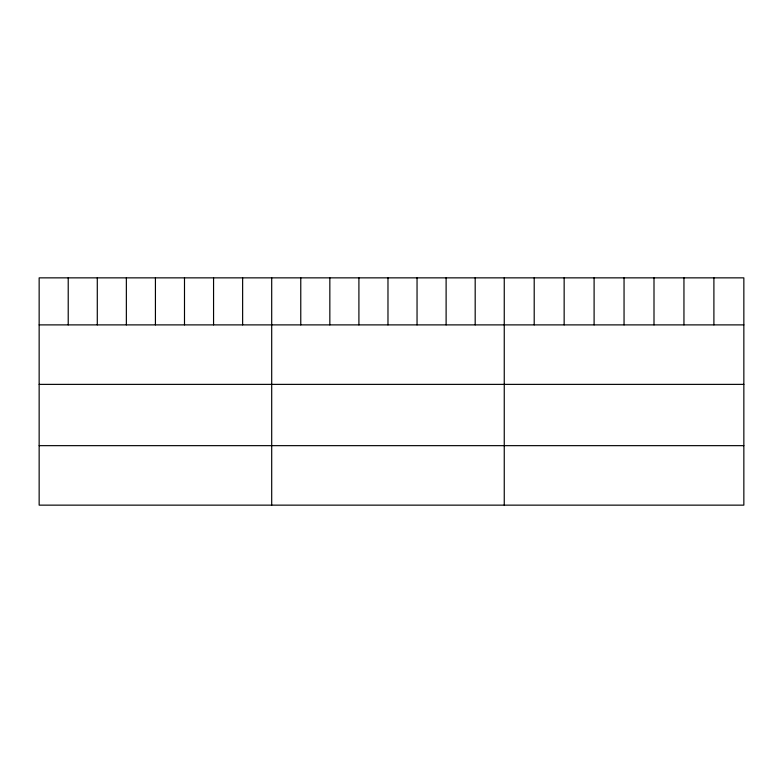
<?xml version="1.0" encoding="UTF-8"?>
<svg xmlns="http://www.w3.org/2000/svg" width="783" height="783" viewBox="0 0 783 783"><rect width="100%" height="100%" fill="white"/><g stroke="black" fill="none" stroke-linecap="round" stroke-linejoin="round"><path stroke-width="1.17" d="M743.85 324.886L743.85 505.143L39.15 505.143L39.15 277.857L743.85 277.857L743.85 324.886L39.15 324.886M39.15 384.375L743.85 384.375M39.15 445.654L743.85 445.654M713.9 277.857L713.9 324.886M683.95 277.857L683.95 324.886M654.001 277.857L654.001 324.886M624.051 277.857L624.051 324.886M594.101 277.857L594.101 324.886M564.151 277.857L564.151 324.886M534.202 277.857L534.202 324.886M504.252 277.857L504.252 505.143M475.183 277.857L475.183 324.886M446.114 277.857L446.114 324.886M417.045 277.857L417.045 324.886M387.976 277.857L387.976 324.886M358.908 277.857L358.908 324.886M329.839 277.857L329.839 324.886M300.77 277.857L300.77 324.886M271.701 277.857L271.701 505.143M242.632 277.857L242.632 324.886M213.563 277.857L213.563 324.886M184.494 277.857L184.494 324.886M155.425 277.857L155.425 324.886M126.357 277.857L126.357 324.886M97.288 277.857L97.288 324.886M68.219 277.857L68.219 324.886"/></g></svg>
